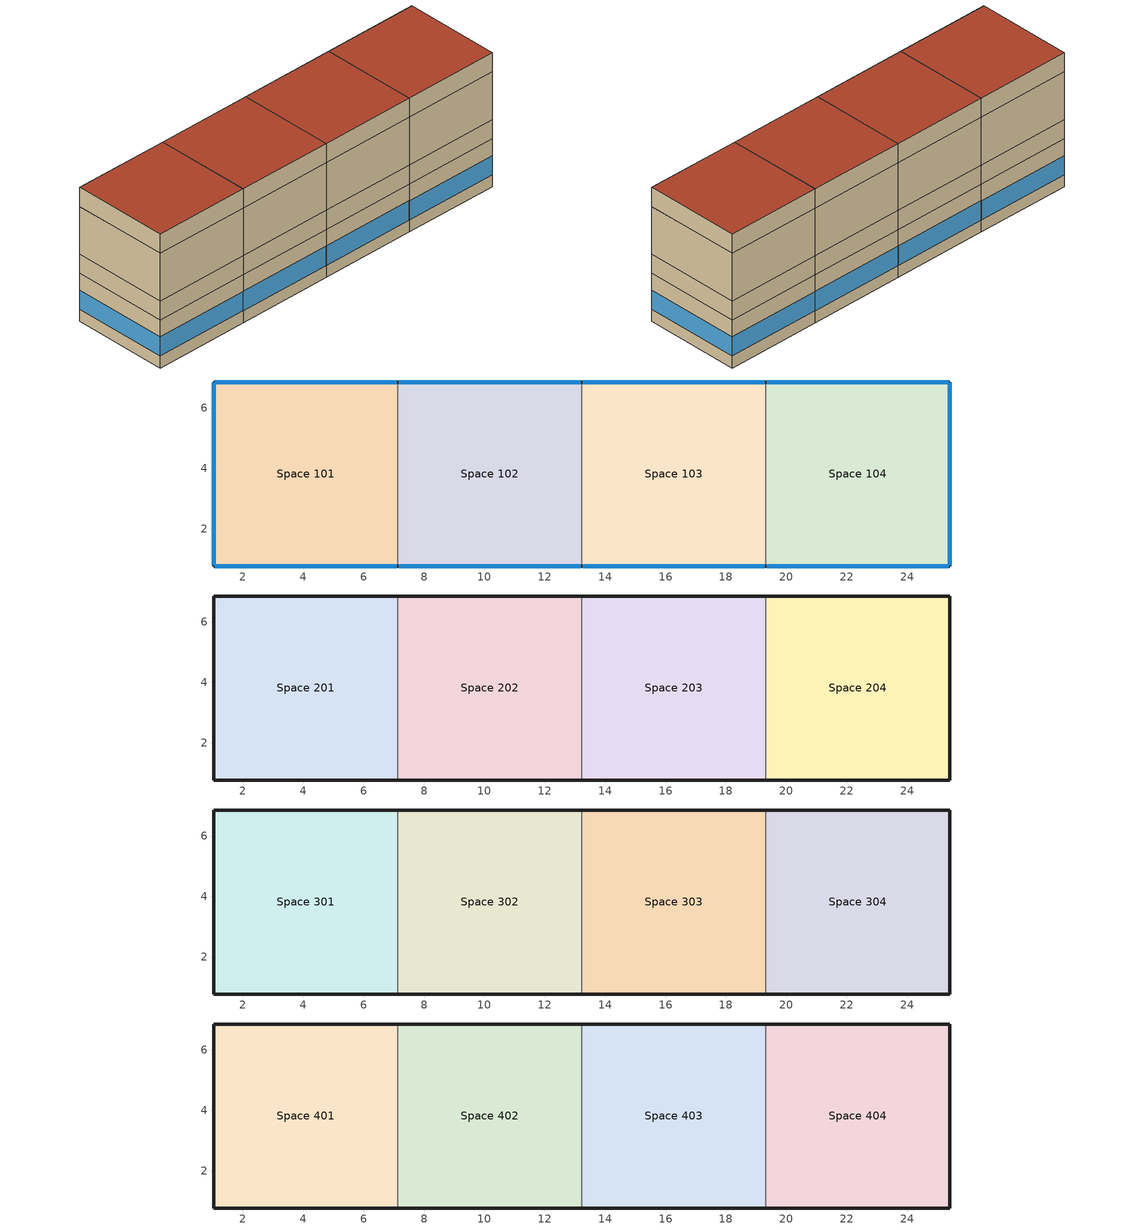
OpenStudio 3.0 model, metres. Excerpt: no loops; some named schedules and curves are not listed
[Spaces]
Space 101
 floor ground: 7.13,6.86 7.13,0.77 1.03,0.77 1.03,6.86 z0
 wall outside: 7.13,6.86 1.03,6.86 1.03,0.77 7.13,0.77 z0:3.05
 wall to Space 102: 7.13,0.77 7.13,6.86 z0:3.05
 window: 7.1,6.86 1.06,6.86 / 1.06,0.77 7.1,0.77 / 1.03,6.84 1.03,0.79 z0.76:1.99
Space 102
 floor ground: 13.22,6.86 13.22,0.77 7.13,0.77 7.13,6.86 z0
 wall outside: 7.13,0.77 13.22,0.77 / 13.22,6.86 7.13,6.86 z0:3.05
 wall to Space 103: 13.22,0.77 13.22,6.86 z0:3.05
 window: 13.2,6.86 7.15,6.86 / 7.15,0.77 13.2,0.77 z0.76:1.99
Space 103
 floor ground: 19.32,6.86 19.32,0.77 13.22,0.77 13.22,6.86 z0
 wall outside: 13.22,0.77 19.32,0.77 / 19.32,6.86 13.22,6.86 z0:3.05
 wall to Space 104: 19.32,0.77 19.32,6.86 z0:3.05
 window: 13.25,0.77 19.29,0.77 / 19.29,6.86 13.25,6.86 z0.76:1.99
Space 104
 floor ground: 25.41,6.86 25.41,0.77 19.32,0.77 19.32,6.86 z0
 wall outside: 19.32,0.77 25.41,0.77 25.41,6.86 19.32,6.86 z0:3.05
 window: 19.34,0.77 25.39,0.77 / 25.41,0.79 25.41,6.84 / 25.39,6.86 19.34,6.86 z0.76:1.99
Space 201
 floor to Space 101: 7.13,6.86 7.13,0.77 1.03,0.77 1.03,6.86 z3.05
 wall outside: 7.13,6.86 1.03,6.86 1.03,0.77 7.13,0.77 z3.05:4.27
 wall to Space 202: 7.13,0.77 7.13,6.86 z3.05:4.27
Space 202
 floor to Space 102: 13.22,6.86 13.22,0.77 7.13,0.77 7.13,6.86 z3.05
 wall outside: 7.13,0.77 13.22,0.77 / 13.22,6.86 7.13,6.86 z3.05:4.27
 wall to Space 203: 13.22,0.77 13.22,6.86 z3.05:4.27
Space 203
 floor to Space 103: 19.32,6.86 19.32,0.77 13.22,0.77 13.22,6.86 z3.05
 wall outside: 13.22,0.77 19.32,0.77 / 19.32,6.86 13.22,6.86 z3.05:4.27
 wall to Space 204: 19.32,0.77 19.32,6.86 z3.05:4.27
Space 204
 floor to Space 104: 25.41,6.86 25.41,0.77 19.32,0.77 19.32,6.86 z3.05
 wall outside: 19.32,0.77 25.41,0.77 25.41,6.86 19.32,6.86 z3.05:4.27
Space 301
 floor to Space 201: 7.13,6.86 7.13,0.77 1.03,0.77 1.03,6.86 z4.27
 wall outside: 7.13,6.86 1.03,6.86 1.03,0.77 7.13,0.77 z4.27:7.32
 wall to Space 302: 7.13,0.77 7.13,6.86 z4.27:7.32
Space 302
 floor to Space 202: 13.22,6.86 13.22,0.77 7.13,0.77 7.13,6.86 z4.27
 wall outside: 7.13,0.77 13.22,0.77 / 13.22,6.86 7.13,6.86 z4.27:7.32
 wall to Space 303: 13.22,0.77 13.22,6.86 z4.27:7.32
Space 303
 floor to Space 203: 19.32,6.86 19.32,0.77 13.22,0.77 13.22,6.86 z4.27
 wall outside: 13.22,0.77 19.32,0.77 / 19.32,6.86 13.22,6.86 z4.27:7.32
 wall to Space 304: 19.32,0.77 19.32,6.86 z4.27:7.32
Space 304
 floor to Space 204: 25.41,6.86 25.41,0.77 19.32,0.77 19.32,6.86 z4.27
 wall outside: 19.32,0.77 25.41,0.77 25.41,6.86 19.32,6.86 z4.27:7.32
Space 401
 floor to Space 301: 7.13,6.86 7.13,0.77 1.03,0.77 1.03,6.86 z7.32
 wall outside: 7.13,6.86 1.03,6.86 1.03,0.77 7.13,0.77 z7.32:8.53
 wall to Space 402: 7.13,0.77 7.13,6.86 z7.32:8.53
 roof outside: 7.13,0.77 7.13,6.86 1.03,6.86 1.03,0.77 z8.53
Space 402
 floor to Space 302: 13.22,6.86 13.22,0.77 7.13,0.77 7.13,6.86 z7.32
 wall outside: 7.13,0.77 13.22,0.77 / 13.22,6.86 7.13,6.86 z7.32:8.53
 wall to Space 403: 13.22,0.77 13.22,6.86 z7.32:8.53
 roof outside: 13.22,0.77 13.22,6.86 7.13,6.86 7.13,0.77 z8.53
Space 403
 floor to Space 303: 19.32,6.86 19.32,0.77 13.22,0.77 13.22,6.86 z7.32
 wall outside: 13.22,0.77 19.32,0.77 / 19.32,6.86 13.22,6.86 z7.32:8.53
 wall to Space 404: 19.32,0.77 19.32,6.86 z7.32:8.53
 roof outside: 19.32,0.77 19.32,6.86 13.22,6.86 13.22,0.77 z8.53
Space 404
 floor to Space 304: 25.41,6.86 25.41,0.77 19.32,0.77 19.32,6.86 z7.32
 wall outside: 19.32,0.77 25.41,0.77 25.41,6.86 19.32,6.86 z7.32:8.53
 roof outside: 25.41,0.77 25.41,6.86 19.32,6.86 19.32,0.77 z8.53
[Building]
Secondary School: North Axis {deg}=-0; Space Type=ASHRAE 189.1-2009 ClimateZone 4-8 SecondarySchool Classroom; Default Construction Set=ASHRAE 189.1-2009 ClimateZone 4-5 (s scho) ConstSet
[ClimateZones]
Climate Zone Institution Name 1=ASHRAE; Climate Zone Document Name 1=ANSI/ASHRAE Standard 169; Climate Zone Document Year 1=2006; Climate Zone Institution Name 2=CEC; Climate Zone Document Name 2=California Climate Zone Descriptions; Climate Zone Document Year 2=1995
[Site]
Site 1: Latitude {deg}=41.98; Longitude {deg}=-87.92; Time Zone {hr}=-6; Elevation {m}=201
[SizingPeriod:DesignDay] Barometric Pressure {Pa}=98934; Sky Clearness=0; Rain Indicator=0; Snow Indicator=0; Day of Month=21; Daylight Saving Time Indicator=0; Dry-Bulb Temperature Range Modifier Type=DefaultMultipliers
Name | Maximum Dry-Bulb Temperature {C} | Daily Dry-Bulb Temperature Range {deltaC} | Humidity Indicating Conditions at Maximum Dry-Bulb | Wind Speed {m/s} | Wind Direction {deg} | Month | Day Type | Humidity Indicating Type | Solar Model Indicator | ASHRAE Taub | ASHRAE Taud
Chicago Ohare Intl Ap Ann Htg Wind 99.6% Condns WS=>MCDB | -3.5 | 0 | -3.5 | 12.4 | 270 | 1 | WinterDesignDay | Wetbulb | ASHRAEClearSky
Chicago Ohare Intl Ap Ann Clg .4% Condns Enth=>MDB | 31.4 | 10.5 | 79200 | 5.2 | 230 | 7 | SummerDesignDay | Enthalpy | ASHRAETau | 0.455 | 2.05
Chicago Ohare Intl Ap Ann Clg .4% Condns DB=>MWB | 33.3 | 10.5 | 23.7 | 5.2 | 230 | 7 | SummerDesignDay | Wetbulb | ASHRAETau | 0.455 | 2.05
Chicago Ohare Intl Ap Ann Clg .4% Condns DP=>MDB | 28.9 | 10.5 | 23.8 | 5.2 | 230 | 7 | SummerDesignDay | Dewpoint | ASHRAETau | 0.455 | 2.05
[Construction]
000 ExtSlabCarpet 4in ClimateZone 1-8: MAT-CC05 4 HW CONCRETE, CP02 CARPET PAD
000 Exterior Door: 000 F08 Metal surface, 000 I01 25mm insulation board
000 Exterior Window: 000 Clear 3mm, 000 Air 13mm, 000 Clear 3mm
000 Interior Ceiling: 000 M11 100mm lightweight concrete, 000 F05 Ceiling air space resistance, 000 F16 Acoustic tile
000 Interior Door; 000 Interior Partition: 000 G05 25mm wood
000 Interior Floor: 000 F16 Acoustic tile, 000 F05 Ceiling air space resistance, 000 M11 100mm lightweight concrete
000 Interior Wall: 000 G01a 19mm gypsum board, 000 F04 Wall air space resistance, 000 G01a 19mm gypsum board
000 Interior Window: 000 Clear 3mm
ASHRAE 189.1-2009 ExtRoof IEAD ClimateZone 2-5: Roof Membrane, Roof Insulation [21], Metal Decking
ASHRAE 189.1-2009 ExtWall SteelFrame ClimateZone 4-8: MAT-SHEATH, Wall Insulation [39], 1/2IN Gypsum
ASHRAE 189.1-2009 ExtWindow ClimateZone 4-5: Theoretical Glass [207]
[DefaultConstructionSet]
ASHRAE 189.1-2009 ClimateZone 4-5 (s scho) ConstSet: Default Exterior Surface Constructions=ASHRAE 189.1-2009 ClimateZone 4-5 (s scho) Exterior DefSurfCons; Default Interior Surface Constructions=000 Interior DefSurfCons; Default Ground Contact Surface Constructions=000 Ground DefSurfCons; Default Exterior SubSurface Constructions=ASHRAE 189.1-2009 ClimateZone 4-5 (s scho) Exterior DefSubCons; Default Interior SubSurface Constructions=000 Interior DefSubCons; Interior Partition Construction=000 Interior Partition
[DefaultSubSurfaceConstructions] Glass Door Construction=000 Exterior Window; Skylight Construction=000 Exterior Window; Tubular Daylight Dome Construction=000 Interior Window; Tubular Daylight Diffuser Construction=000 Interior Window
Name | Fixed Window Construction | Operable Window Construction | Door Construction
000 Interior DefSubCons | 000 Interior Window | 000 Interior Window | 000 Interior Door
ASHRAE 189.1-2009 ClimateZone 4-5 (s scho) Exterior DefSubCons | ASHRAE 189.1-2009 ExtWindow ClimateZone 4-5 | ASHRAE 189.1-2009 ExtWindow ClimateZone 4-5 | 000 Exterior Door
[DefaultSurfaceConstructions]
Name | Floor Construction | Wall Construction | Roof Ceiling Construction
000 Ground DefSurfCons | 000 ExtSlabCarpet 4in ClimateZone 1-8 | 000 ExtSlabCarpet 4in ClimateZone 1-8 | 000 ExtSlabCarpet 4in ClimateZone 1-8
000 Interior DefSurfCons | 000 Interior Floor | 000 Interior Wall | 000 Interior Ceiling
ASHRAE 189.1-2009 ClimateZone 4-5 (s scho) Exterior DefSurfCons | 000 ExtSlabCarpet 4in ClimateZone 1-8 | ASHRAE 189.1-2009 ExtWall SteelFrame ClimateZone 4-8 | ASHRAE 189.1-2009 ExtRoof IEAD ClimateZone 2-5
[Material]
Name | Roughness | Thickness {m} | Conductivity {W/m-K} | Density {kg/m3} | Specific Heat {J/kg-K} | Thermal Absorptance | Solar Absorptance | Visible Absorptance
000 F08 Metal surface | Smooth | 0.0008 | 45.28 | 7824 | 500
000 F16 Acoustic tile | MediumSmooth | 0.0191 | 0.06 | 368 | 590
000 G01a 19mm gypsum board | MediumSmooth | 0.019 | 0.16 | 800 | 1090
000 G05 25mm wood | MediumSmooth | 0.0254 | 0.15 | 608 | 1630
000 I01 25mm insulation board | MediumRough | 0.0254 | 0.03 | 43 | 1210
000 M11 100mm lightweight concrete | MediumRough | 0.1016 | 0.53 | 1280 | 840
1/2IN Gypsum | Smooth | 0.0127 | 0.16 | 784.9 | 830 | 0.9 | 0.92 | 0.92
MAT-CC05 4 HW CONCRETE | Rough | 0.1016 | 1.311 | 2240 | 836.8 | 0.9 | 0.7 | 0.7
Metal Decking | MediumSmooth | 0.0015 | 45.006 | 7680 | 418.4 | 0.9 | 0.7 | 0.3
Roof Insulation [21] | MediumRough | 0.2105 | 0.049 | 265 | 836.8 | 0.9 | 0.7 | 0.7
Roof Membrane | VeryRough | 0.0095 | 0.16 | 1121.29 | 1460 | 0.9 | 0.7 | 0.7
Wall Insulation [39] | MediumRough | 0.1184 | 0.045 | 265 | 836.8 | 0.9 | 0.7 | 0.7
[Material:AirGap]
Name | Thermal Resistance
000 F04 Wall air space resistance | 0.15
000 F05 Ceiling air space resistance | 0.18
[Material:NoMass] Thermal Absorptance=0.9; Solar Absorptance=0.7
Name | Roughness | Thermal Resistance | Visible Absorptance
CP02 CARPET PAD | VeryRough | 0.2165 | 0.8
MAT-SHEATH | Rough | 0.3626 | 0.7
[WindowMaterial:Gas]
000 Air 13mm: Gas Type=Air; Thickness=0.0127
[WindowMaterial:Glazing] Optical Data Type=SpectralAverage; Thickness=0.003; Infrared Transmittance at Normal Incidence=0
Name | Solar Transmittance at Normal Incidence | Front Side Solar Reflectance at Normal Incidence | Back Side Solar Reflectance at Normal Incidence | Visible Transmittance at Normal Incidence | Front Side Visible Reflectance at Normal Incidence | Back Side Visible Reflectance at Normal Incidence | Front Side Infrared Hemispherical Emissivity | Back Side Infrared Hemispherical Emissivity | Conductivity | Dirt Correction Factor for Solar and Visible Transmittance | Solar Diffusing
000 Clear 3mm | 0.837 | 0.075 | 0.075 | 0.898 | 0.081 | 0.081 | 0.84 | 0.84 | 0.9
Theoretical Glass [207] | 0.3311 | 0.6189 | 0.6189 | 0.44 | 0.51 | 0.51 | 0.9 | 0.9 | 0.0133 | 1 | No
[DefaultScheduleSet] People Activity Level Schedule=SecondarySchool Activity; Lighting Schedule=SecondarySchool Bldg Light; Electric Equipment Schedule=SecondarySchool Bldg Equip; Infiltration Schedule=SecondarySchool Infil
Name | Number of People Schedule
SecondarySchool Cafeteria Schedules; SecondarySchool Classroom Schedules | SecondarySchool Bldg Occ
SecondarySchool Gym Schedules
SecondarySchool Office Schedules | SecondarySchool Office Occ
[DesignSpecification:OutdoorAir] Outdoor Air Method=Sum; Outdoor Air Flow per Floor Area=0; Outdoor Air Flow Rate=0; Outdoor Air Flow Air Changes per Hour=0
Name | Outdoor Air Flow per Person
SecondarySchool Cafeteria Outdoor Air; SecondarySchool Gym Outdoor Air; SecondarySchool Office Outdoor Air | 0.0107645
SecondarySchool Classroom Outdoor Air | 0.0086106
[ElectricEquipment]
Name | Electric Equipment Definition | Space or SpaceType
ASHRAE 189.1-2009 ClimateZone 4-8 SecondarySchool Classroom ElecInst | ASHRAE 189.1-2009 ClimateZone 4-8 SecondarySchool Classroom ElecDef | ASHRAE 189.1-2009 ClimateZone 4-8 SecondarySchool Classroom
ASHRAE 90.1-2004 SecondarySchool Cafeteria ElecInst | ASHRAE 90.1-2004 SecondarySchool Cafeteria ElecDef | ASHRAE 90.1-2004 SecondarySchool Cafeteria
ASHRAE 90.1-2004 SecondarySchool Gym ElecInst | ASHRAE 90.1-2004 SecondarySchool Gym ElecDef | ASHRAE 90.1-2004 SecondarySchool Gym
ASHRAE 90.1-2004 SecondarySchool Office ElecInst | ASHRAE 90.1-2004 SecondarySchool Office ElecDef | ASHRAE 90.1-2004 SecondarySchool Office
[ElectricEquipment:Definition] Design Level Calculation Method=Watts/Area; Design Level=0
Name | Watts per Space Floor Area
ASHRAE 189.1-2009 ClimateZone 4-8 SecondarySchool Classroom ElecDef | 7.31946
ASHRAE 90.1-2004 SecondarySchool Cafeteria ElecDef | 19.2674
ASHRAE 90.1-2004 SecondarySchool Gym ElecDef | 4.9514
ASHRAE 90.1-2004 SecondarySchool Office ElecDef | 10.7639
[Lights]
Name | Lights Definition | Space or SpaceType
ASHRAE 189.1-2009 ClimateZone 4-8 SecondarySchool Classroom LightsInst | ASHRAE 189.1-2009 ClimateZone 4-8 SecondarySchool Classroom LightsDef | ASHRAE 189.1-2009 ClimateZone 4-8 SecondarySchool Classroom
ASHRAE 90.1-2004 SecondarySchool Cafeteria LightsInst | ASHRAE 90.1-2004 SecondarySchool Cafeteria LightsDef | ASHRAE 90.1-2004 SecondarySchool Cafeteria
ASHRAE 90.1-2004 SecondarySchool Gym LightsInst | ASHRAE 90.1-2004 SecondarySchool Gym LightsDef | ASHRAE 90.1-2004 SecondarySchool Gym
ASHRAE 90.1-2004 SecondarySchool Office LightsInst | ASHRAE 90.1-2004 SecondarySchool Office LightsDef | ASHRAE 90.1-2004 SecondarySchool Office
[Lights:Definition] Design Level Calculation Method=Watts/Area; Lighting Level=0
Name | Watts per Space Floor Area
ASHRAE 189.1-2009 ClimateZone 4-8 SecondarySchool Classroom LightsDef | 13.5625
ASHRAE 90.1-2004 SecondarySchool Cafeteria LightsDef; ASHRAE 90.1-2004 SecondarySchool Gym LightsDef | 15.0695
ASHRAE 90.1-2004 SecondarySchool Office LightsDef | 11.8403
[People]
Name | People Definition | Space or SpaceType
ASHRAE 189.1-2009 ClimateZone 4-8 SecondarySchool Classroom PeopInst | SecondarySchool Classroom PeopDef | ASHRAE 189.1-2009 ClimateZone 4-8 SecondarySchool Classroom
ASHRAE 90.1-2004 SecondarySchool Cafeteria PeopInst | SecondarySchool Cafeteria PeopDef | ASHRAE 90.1-2004 SecondarySchool Cafeteria
ASHRAE 90.1-2004 SecondarySchool Gym PeopInst | SecondarySchool Gym PeopDef | ASHRAE 90.1-2004 SecondarySchool Gym
ASHRAE 90.1-2004 SecondarySchool Office PeopInst | SecondarySchool Office PeopDef | ASHRAE 90.1-2004 SecondarySchool Office
[People:Definition] Number of People Calculation Method=People/Area; Number of People=0; Fraction Radiant=0.3
Name | People per Space Floor Area
SecondarySchool Cafeteria PeopDef | 0.71946
SecondarySchool Classroom PeopDef | 0.249938
SecondarySchool Gym PeopDef | 1.0004
SecondarySchool Office PeopDef | 0.0500522
[SpaceInfiltration:DesignFlowRate] Design Flow Rate Calculation Method=AirChanges/Hour; Design Flow Rate=0
Name | Space or SpaceType | Air Changes per Hour
ASHRAE 189.1-2009 ClimateZone 4-8 SecondarySchool Classroom Infil | ASHRAE 189.1-2009 ClimateZone 4-8 SecondarySchool Classroom | 0.135
ASHRAE 90.1-2004 SecondarySchool Cafeteria Infil | ASHRAE 90.1-2004 SecondarySchool Cafeteria | 0.18
ASHRAE 90.1-2004 SecondarySchool Gym Infil | ASHRAE 90.1-2004 SecondarySchool Gym | 0.18
ASHRAE 90.1-2004 SecondarySchool Office Infil | ASHRAE 90.1-2004 SecondarySchool Office | 0.18
[SpaceType] Standards Building Type=SecondarySchool
Name | Default Schedule Set | Design Specification Outdoor Air Object | Standards Space Type
ASHRAE 189.1-2009 ClimateZone 4-8 SecondarySchool Classroom | SecondarySchool Classroom Schedules | SecondarySchool Classroom Outdoor Air | Classroom
ASHRAE 90.1-2004 SecondarySchool Cafeteria | SecondarySchool Cafeteria Schedules | SecondarySchool Cafeteria Outdoor Air | Cafeteria
ASHRAE 90.1-2004 SecondarySchool Gym | SecondarySchool Gym Schedules | SecondarySchool Gym Outdoor Air | Gym
ASHRAE 90.1-2004 SecondarySchool Office | SecondarySchool Office Schedules | SecondarySchool Office Outdoor Air | Office
Plenum |  |  | CeilingReturnAirPlenum
[ThermostatSetpoint:DualSetpoint] Heating Setpoint Temperature Schedule=SecondarySchool HtgSetp; Cooling Setpoint Temperature Schedule=SecondarySchool ClgSetp
Thermal Zone: Space 103 Thermostat; Thermal Zone: Space 304 Thermostat; Thermal Zone: Space 301 Thermostat; Thermal Zone: Space 101 Thermostat; Thermal Zone: Space 102 Thermostat; Thermal Zone: Space 302 Thermostat; Thermal Zone: Space 303 Thermostat; Thermal Zone: Space 104 Thermostat
[BuildingStory] Nominal Floor to Floor Height {m}=3.048
Name | Nominal Z Coordinate {m}
Building Story 1 | 0
Building Story 2 | 3.048
Building Story 3 | 6.096
Building Story 4 | 9.144
[Space]
Name | Building Story | Thermal Zone | Space Type
Space 101 | Building Story 1 | Thermal Zone: Space 101
Space 102 | Building Story 1 | Thermal Zone: Space 102
Space 103 | Building Story 1 | Thermal Zone: Space 103
Space 104 | Building Story 1 | Thermal Zone: Space 104 | ASHRAE 90.1-2004 SecondarySchool Cafeteria
Space 201; Space 202; Space 203; Space 204 | Building Story 2 | Thermal Zone: Space 201 - Plus | Plenum
Space 301 | Building Story 3 | Thermal Zone: Space 301
Space 302 | Building Story 3 | Thermal Zone: Space 302
Space 303 | Building Story 3 | Thermal Zone: Space 303 | ASHRAE 90.1-2004 SecondarySchool Office
Space 304 | Building Story 3 | Thermal Zone: Space 304 | ASHRAE 90.1-2004 SecondarySchool Gym
Space 401; Space 402 | Building Story 4 | Thermal Zone: Space 401 - Plus | Plenum
Space 403; Space 404 | Building Story 4 | Thermal Zone: Space 403 - Plus | Plenum
[ThermalZone] Use Ideal Air Loads=No
Name | Thermostat
Thermal Zone: Space 403 - Plus; Thermal Zone: Space 401 - Plus; Thermal Zone: Space 201 - Plus
Thermal Zone: Space 103 | Thermal Zone: Space 103 Thermostat
Thermal Zone: Space 304 | Thermal Zone: Space 304 Thermostat
Thermal Zone: Space 301 | Thermal Zone: Space 301 Thermostat
Thermal Zone: Space 101 | Thermal Zone: Space 101 Thermostat
Thermal Zone: Space 102 | Thermal Zone: Space 102 Thermostat
Thermal Zone: Space 302 | Thermal Zone: Space 302 Thermostat
Thermal Zone: Space 303 | Thermal Zone: Space 303 Thermostat
Thermal Zone: Space 104 | Thermal Zone: Space 104 Thermostat
[Sizing:Zone] Zone Cooling Design Supply Air Temperature Input Method=SupplyAirTemperature; Zone Cooling Design Supply Air Temperature {C}=14; Zone Cooling Design Supply Air Temperature Difference {deltaC}=11.11; Zone Heating Design Supply Air Temperature Input Method=SupplyAirTemperature; Zone Heating Design Supply Air Temperature {C}=40; Zone Heating Design Supply Air Temperature Difference {deltaC}=11.11; Zone Cooling Design Supply Air Humidity Ratio {kg-H2O/kg-air}=0.0085; Zone Heating Design Supply Air Humidity Ratio {kg-H2O/kg-air}=0.008; Cooling Design Air Flow Method=DesignDay; Heating Design Air Flow Method=DesignDay; Account for Dedicated Outdoor Air System=No; Dedicated Outdoor Air System Control Strategy=NeutralSupplyAir; Dedicated Outdoor Air Low Setpoint Temperature for Design {C}=Autosize; Dedicated Outdoor Air High Setpoint Temperature for Design {C}=Autosize
Thermal Zone: Space 403 - Plus; Thermal Zone: Space 401 - Plus; Thermal Zone: Space 201 - Plus
[SetpointManager:Scheduled] Control Variable=Temperature
Name | Schedule
Setpoint Manager Scheduled 2 | AEDG HP-Loop-Clg-Temp-Schedule
Setpoint Manager Scheduled 3 | AEDG HP-Loop-Htg-Temp-Schedule
[Coil:Cooling:WaterToAirHeatPump:VariableSpeedEquationFit:SpeedData] Reference Unit Gross Rated Total Cooling Capacity {W}=1524.1; Reference Unit Rated Air Flow Rate {m3/s}=0.135907; Reference Unit Rated Water Flow Rate {m3/s}=0.000381695; Reference Unit Waste Heat Fraction of Input Power At Rated Conditions=0.1
Name | Reference Unit Gross Rated Sensible Heat Ratio | Reference Unit Gross Rated Cooling COP {W/W} | Total Cooling Capacity Function of Temperature Curve | Total Cooling Capacity Function of Air Flow Fraction Curve | Total Cooling Capacity Function of Water Flow Fraction Curve | Energy Input Ratio Function of Temperature Curve | Energy Input Ratio Function of Air Flow Fraction Curve | Energy Input Ratio Function of Water Flow Fraction Curve | Waste Heat Function of Temperature Curve
Coil Cooling Water To Air Heat Pump Variable Speed Equation Fit Speed Data 1 | 0.75 | 5.28 | Curve Biquadratic 1 | Curve Quadratic 2 | Curve Quadratic 3 | Curve Biquadratic 2 | Curve Quadratic 4 | Curve Quadratic 5 | Curve Biquadratic 3
Coil Cooling Water To Air Heat Pump Variable Speed Equation Fit Speed Data 2 | 0.75 | 5.28 | Curve Biquadratic 4 | Curve Quadratic 6 | Curve Quadratic 7 | Curve Biquadratic 5 | Curve Quadratic 8 | Curve Quadratic 9 | Curve Biquadratic 6
Coil Cooling Water To Air Heat Pump Variable Speed Equation Fit Speed Data 3 | 0.75 | 5.28 | Curve Biquadratic 13 | Curve Quadratic 20 | Curve Quadratic 21 | Curve Biquadratic 14 | Curve Quadratic 22 | Curve Quadratic 23 | Curve Biquadratic 15
Coil Cooling Water To Air Heat Pump Variable Speed Equation Fit Speed Data 4 | 0.75 | 5.28 | Curve Biquadratic 16 | Curve Quadratic 24 | Curve Quadratic 25 | Curve Biquadratic 17 | Curve Quadratic 26 | Curve Quadratic 27 | Curve Biquadratic 18
Coil Cooling Water To Air Heat Pump Variable Speed Equation Fit Speed Data 5 | 0.75 | 5.28 | Curve Biquadratic 25 | Curve Quadratic 38 | Curve Quadratic 39 | Curve Biquadratic 26 | Curve Quadratic 40 | Curve Quadratic 41 | Curve Biquadratic 27
Coil Cooling Water To Air Heat Pump Variable Speed Equation Fit Speed Data 6 | 0.75 | 5.28 | Curve Biquadratic 28 | Curve Quadratic 42 | Curve Quadratic 43 | Curve Biquadratic 29 | Curve Quadratic 44 | Curve Quadratic 45 | Curve Biquadratic 30
Coil Cooling Water To Air Heat Pump Variable Speed Equation Fit Speed Data 7 | 0.75 | 5.28 | Curve Biquadratic 37 | Curve Quadratic 56 | Curve Quadratic 57 | Curve Biquadratic 38 | Curve Quadratic 58 | Curve Quadratic 59 | Curve Biquadratic 39
Coil Cooling Water To Air Heat Pump Variable Speed Equation Fit Speed Data 8 | 0.75 | 5.28 | Curve Biquadratic 40 | Curve Quadratic 60 | Curve Quadratic 61 | Curve Biquadratic 41 | Curve Quadratic 62 | Curve Quadratic 63 | Curve Biquadratic 42
Coil Cooling Water To Air Heat Pump Variable Speed Equation Fit Speed Data 9 | 0.75 | 5.28 | Curve Biquadratic 49 | Curve Quadratic 74 | Curve Quadratic 75 | Curve Biquadratic 50 | Curve Quadratic 76 | Curve Quadratic 77 | Curve Biquadratic 51
Coil Cooling Water To Air Heat Pump Variable Speed Equation Fit Speed Data 10 | 0.75 | 5.28 | Curve Biquadratic 52 | Curve Quadratic 78 | Curve Quadratic 79 | Curve Biquadratic 53 | Curve Quadratic 80 | Curve Quadratic 81 | Curve Biquadratic 54
Coil Cooling Water To Air Heat Pump Variable Speed Equation Fit Speed Data 11 | 0.75 | 5.28 | Curve Biquadratic 61 | Curve Quadratic 92 | Curve Quadratic 93 | Curve Biquadratic 62 | Curve Quadratic 94 | Curve Quadratic 95 | Curve Biquadratic 63
Coil Cooling Water To Air Heat Pump Variable Speed Equation Fit Speed Data 12 | 0.75 | 5.28 | Curve Biquadratic 64 | Curve Quadratic 96 | Curve Quadratic 97 | Curve Biquadratic 65 | Curve Quadratic 98 | Curve Quadratic 99 | Curve Biquadratic 66
DOAS Cooling SpeedData1 | 0.709932 | 12.302 | Table Multi Variable Lookup 9 | Curve Quadratic 119 | Table Multi Variable Lookup 11 | Table Multi Variable Lookup 10 | Curve Quadratic 121 | Table Multi Variable Lookup 12 | Curve Biquadratic 81
DOAS Cooling SpeedData2 | 0.71806 | 4.78732 | Table Multi Variable Lookup 13 | Curve Quadratic 123 | Table Multi Variable Lookup 15 | Table Multi Variable Lookup 14 | Curve Quadratic 125 | Table Multi Variable Lookup 16 | Curve Biquadratic 84
DOAS Cooling SpeedData1 1 | 0.709932 | 12.302 | Table Multi Variable Lookup 25 | Curve Quadratic 137 | Table Multi Variable Lookup 27 | Table Multi Variable Lookup 26 | Curve Quadratic 139 | Table Multi Variable Lookup 28 | Curve Biquadratic 93
DOAS Cooling SpeedData2 1 | 0.71806 | 4.78732 | Table Multi Variable Lookup 29 | Curve Quadratic 141 | Table Multi Variable Lookup 31 | Table Multi Variable Lookup 30 | Curve Quadratic 143 | Table Multi Variable Lookup 32 | Curve Biquadratic 96
DOAS Cooling SpeedData1 2 | 0.709932 | 12.302 | Table Multi Variable Lookup 41 | Curve Quadratic 155 | Table Multi Variable Lookup 43 | Table Multi Variable Lookup 42 | Curve Quadratic 157 | Table Multi Variable Lookup 44 | Curve Biquadratic 105
DOAS Cooling SpeedData2 2 | 0.71806 | 4.78732 | Table Multi Variable Lookup 45 | Curve Quadratic 159 | Table Multi Variable Lookup 47 | Table Multi Variable Lookup 46 | Curve Quadratic 161 | Table Multi Variable Lookup 48 | Curve Biquadratic 108
DOAS Cooling SpeedData1 3 | 0.709932 | 12.302 | Table Multi Variable Lookup 57 | Curve Quadratic 173 | Table Multi Variable Lookup 59 | Table Multi Variable Lookup 58 | Curve Quadratic 175 | Table Multi Variable Lookup 60 | Curve Biquadratic 117
DOAS Cooling SpeedData2 3 | 0.71806 | 4.78732 | Table Multi Variable Lookup 61 | Curve Quadratic 177 | Table Multi Variable Lookup 63 | Table Multi Variable Lookup 62 | Curve Quadratic 179 | Table Multi Variable Lookup 64 | Curve Biquadratic 120
[Coil:Heating:WaterToAirHeatPump:VariableSpeedEquationFit:SpeedData] Reference Unit Gross Rated Heating Capacity {W}=1838.7; Reference Unit Rated Air Flow {m3/s}=0.166109; Reference Unit Rated Water Flow Rate {m3/s}=0.000381695
Name | Reference Unit Gross Rated Heating COP {W/W} | Heating Capacity Function of Temperature Curve | Total Heating Capacity Function of Air Flow Fraction Curve | Heating Capacity Function of Water Flow Fraction Curve | Energy Input Ratio Function of Temperature Curve | Energy Input Ratio Function of Air Flow Fraction Curve | Energy Input Ratio Function of Water Flow Fraction Curve | Reference Unit Waste Heat Fraction of Input Power At Rated Conditions | Waste Heat Function of Temperature Curve
Coil Heating Water To Air Heat Pump Variable Speed Equation Fit Speed Data 1 | 3.7 | Curve Biquadratic 7 | Curve Quadratic 11 | Curve Quadratic 12 | Curve Biquadratic 8 | Curve Quadratic 13 | Curve Quadratic 14 | 0.1 | Curve Biquadratic 9
Coil Heating Water To Air Heat Pump Variable Speed Equation Fit Speed Data 2 | 3.7 | Curve Biquadratic 10 | Curve Quadratic 15 | Curve Quadratic 16 | Curve Biquadratic 11 | Curve Quadratic 17 | Curve Quadratic 18 | 0.1 | Curve Biquadratic 12
Coil Heating Water To Air Heat Pump Variable Speed Equation Fit Speed Data 3 | 3.7 | Curve Biquadratic 19 | Curve Quadratic 29 | Curve Quadratic 30 | Curve Biquadratic 20 | Curve Quadratic 31 | Curve Quadratic 32 | 0.1 | Curve Biquadratic 21
Coil Heating Water To Air Heat Pump Variable Speed Equation Fit Speed Data 4 | 3.7 | Curve Biquadratic 22 | Curve Quadratic 33 | Curve Quadratic 34 | Curve Biquadratic 23 | Curve Quadratic 35 | Curve Quadratic 36 | 0.1 | Curve Biquadratic 24
Coil Heating Water To Air Heat Pump Variable Speed Equation Fit Speed Data 5 | 3.7 | Curve Biquadratic 31 | Curve Quadratic 47 | Curve Quadratic 48 | Curve Biquadratic 32 | Curve Quadratic 49 | Curve Quadratic 50 | 0.1 | Curve Biquadratic 33
Coil Heating Water To Air Heat Pump Variable Speed Equation Fit Speed Data 6 | 3.7 | Curve Biquadratic 34 | Curve Quadratic 51 | Curve Quadratic 52 | Curve Biquadratic 35 | Curve Quadratic 53 | Curve Quadratic 54 | 0.1 | Curve Biquadratic 36
Coil Heating Water To Air Heat Pump Variable Speed Equation Fit Speed Data 7 | 3.7 | Curve Biquadratic 43 | Curve Quadratic 65 | Curve Quadratic 66 | Curve Biquadratic 44 | Curve Quadratic 67 | Curve Quadratic 68 | 0.1 | Curve Biquadratic 45
Coil Heating Water To Air Heat Pump Variable Speed Equation Fit Speed Data 8 | 3.7 | Curve Biquadratic 46 | Curve Quadratic 69 | Curve Quadratic 70 | Curve Biquadratic 47 | Curve Quadratic 71 | Curve Quadratic 72 | 0.1 | Curve Biquadratic 48
Coil Heating Water To Air Heat Pump Variable Speed Equation Fit Speed Data 9 | 3.7 | Curve Biquadratic 55 | Curve Quadratic 83 | Curve Quadratic 84 | Curve Biquadratic 56 | Curve Quadratic 85 | Curve Quadratic 86 | 0.1 | Curve Biquadratic 57
Coil Heating Water To Air Heat Pump Variable Speed Equation Fit Speed Data 10 | 3.7 | Curve Biquadratic 58 | Curve Quadratic 87 | Curve Quadratic 88 | Curve Biquadratic 59 | Curve Quadratic 89 | Curve Quadratic 90 | 0.1 | Curve Biquadratic 60
Coil Heating Water To Air Heat Pump Variable Speed Equation Fit Speed Data 11 | 3.7 | Curve Biquadratic 67 | Curve Quadratic 101 | Curve Quadratic 102 | Curve Biquadratic 68 | Curve Quadratic 103 | Curve Quadratic 104 | 0.1 | Curve Biquadratic 69
Coil Heating Water To Air Heat Pump Variable Speed Equation Fit Speed Data 12 | 3.7 | Curve Biquadratic 70 | Curve Quadratic 105 | Curve Quadratic 106 | Curve Biquadratic 71 | Curve Quadratic 107 | Curve Quadratic 108 | 0.1 | Curve Biquadratic 72
DOAS Heating SpeedData1 | 5.79 | Table Multi Variable Lookup 1 | Curve Quadratic 110 | Table Multi Variable Lookup 3 | Table Multi Variable Lookup 2 | Curve Quadratic 112 | Table Multi Variable Lookup 4 | 0 | Curve Biquadratic 75
DOAS Heating SpeedData2 | 5.19 | Table Multi Variable Lookup 5 | Curve Quadratic 114 | Table Multi Variable Lookup 7 | Table Multi Variable Lookup 6 | Curve Quadratic 116 | Table Multi Variable Lookup 8 | 0 | Curve Biquadratic 78
DOAS Heating SpeedData1 1 | 5.79 | Table Multi Variable Lookup 17 | Curve Quadratic 128 | Table Multi Variable Lookup 19 | Table Multi Variable Lookup 18 | Curve Quadratic 130 | Table Multi Variable Lookup 20 | 0 | Curve Biquadratic 87
DOAS Heating SpeedData2 1 | 5.19 | Table Multi Variable Lookup 21 | Curve Quadratic 132 | Table Multi Variable Lookup 23 | Table Multi Variable Lookup 22 | Curve Quadratic 134 | Table Multi Variable Lookup 24 | 0 | Curve Biquadratic 90
DOAS Heating SpeedData1 2 | 5.79 | Table Multi Variable Lookup 33 | Curve Quadratic 146 | Table Multi Variable Lookup 35 | Table Multi Variable Lookup 34 | Curve Quadratic 148 | Table Multi Variable Lookup 36 | 0 | Curve Biquadratic 99
DOAS Heating SpeedData2 2 | 5.19 | Table Multi Variable Lookup 37 | Curve Quadratic 150 | Table Multi Variable Lookup 39 | Table Multi Variable Lookup 38 | Curve Quadratic 152 | Table Multi Variable Lookup 40 | 0 | Curve Biquadratic 102
DOAS Heating SpeedData1 3 | 5.79 | Table Multi Variable Lookup 49 | Curve Quadratic 164 | Table Multi Variable Lookup 51 | Table Multi Variable Lookup 50 | Curve Quadratic 166 | Table Multi Variable Lookup 52 | 0 | Curve Biquadratic 111
DOAS Heating SpeedData2 3 | 5.19 | Table Multi Variable Lookup 53 | Curve Quadratic 168 | Table Multi Variable Lookup 55 | Table Multi Variable Lookup 54 | Curve Quadratic 170 | Table Multi Variable Lookup 56 | 0 | Curve Biquadratic 114
[HeatExchanger:AirToAir:SensibleAndLatent] Availability Schedule=Always On Discrete; Nominal Supply Air Flow Rate {m3/s}=autosize; Sensible Effectiveness at 100% Heating Air Flow=0.75; Latent Effectiveness at 100% Heating Air Flow=0.69; Sensible Effectiveness at 75% Heating Air Flow=0.75; Latent Effectiveness at 75% Heating Air Flow=0.69; Sensible Effectiveness at 100% Cooling Air Flow=0.75; Latent Effectiveness at 100% Cooling Air Flow=0.69; Sensible Effectiveness at 75% Cooling Air Flow=0.75; Latent Effectiveness at 75% Cooling Air Flow=0.69; Nominal Electric Power {W}=0; Supply Air Outlet Temperature Control=Yes; Heat Exchanger Type=Plate; Frost Control Type=ExhaustOnly; Threshold Temperature {C}=-12.2; Initial Defrost Time Fraction=0.167; Rate of Defrost Time Fraction Increase {1/K}=0.024; Economizer Lockout=No
Heat Exchanger Air To Air Sensible And Latent 1; Heat Exchanger Air To Air Sensible And Latent 2; Heat Exchanger Air To Air Sensible And Latent 3; Heat Exchanger Air To Air Sensible And Latent 4
[AvailabilityManager:NightCycle] Applicability Schedule=Always On Discrete; Control Type=CycleOnAny; Thermostat Tolerance {deltaC}=1; Cycling Run Time {s}=3600
Availability Manager Night Cycle 1; Availability Manager Night Cycle 2
[AirLoopHVAC:ReturnPlenum]
Name | ThermalZone
Air Loop HVAC Return Plenum 1 | Thermal Zone: Space 201 - Plus
Air Loop HVAC Return Plenum 2 | Thermal Zone: Space 401 - Plus
Air Loop HVAC Return Plenum 3 | Thermal Zone: Space 403 - Plus
[EnergyManagementSystem:Sensor]
Ground_HX_Inlet_Temp: Output Variable or Output Meter Index Key=Node 24; Output Variable or Output Meter=System Node Temperature
[EnergyManagementSystem:Actuator]
Ground_HX_Schedule_Actuator: Actuated Component=Ground HX Schedule; Actuated Component Type=Schedule:Constant; Actuated Component Control Type=Schedule Value
[EnergyManagementSystem:Program]
Ground_HX: SET Tin = Ground_HX_Inlet_Temp; IF Tin < 15.556; SET Tout = Tin + 5.556; ELSE; SET Tout = Tin - 5.556; ENDIF; SET Ground_HX_Schedule_Actuator = Tout
[EnergyManagementSystem:ProgramCallingManager]
Ground HX: InsideHVACSystemIterationLoop; Ground_HX
[Schedule:Ruleset]
Name | Default Day Schedule | Summer Design Day Schedule | Winter Design Day Schedule
SecondarySchool Bldg Occ | SecondarySchool Bldg Occ Default Schedule | SecondarySchool Bldg Occ Summer Design Day | SecondarySchool Bldg Occ Winter Design Day
SecondarySchool ClgSetp | SecondarySchool ClgSetp Default Schedule | SecondarySchool ClgSetp Summer Design Day | SecondarySchool ClgSetp Winter Design Day
SecondarySchool HtgSetp | SecondarySchool HtgSetp Default Schedule | SecondarySchool HtgSetp Summer Design Day | SecondarySchool HtgSetp Winter Design Day
SecondarySchool Infil | SecondarySchool Infil Default Schedule | SecondarySchool Infil Summer Design Day | SecondarySchool Infil Winter Design Day
SecondarySchool Bldg Equip | SecondarySchool Bldg Equip Default Schedule | SecondarySchool Bldg Equip Summer Design Day | SecondarySchool Bldg Equip Winter Design Day
SecondarySchool Office Occ | SecondarySchool Office Occ Default Schedule | SecondarySchool Office Occ Summer Design Day | SecondarySchool Office Occ Winter Design Day
SecondarySchool Activity | SecondarySchool Activity Default Schedule | SecondarySchool Activity Summer Design Day | SecondarySchool Activity Winter Design Day
SecondarySchool Bldg Light | SecondarySchool Bldg Light Default Schedule | SecondarySchool Bldg Light Summer Design Day | SecondarySchool Bldg Light Winter Design Day
AEDG HP-Loop-Clg-Temp-Schedule | AEDG HP-Loop-Clg-Temp-Schedule All Days
AEDG HP-Loop-Htg-Temp-Schedule | AEDG HP-Loop-Htg-Temp-Schedule All Days
[Schedule:Day]
SecondarySchool Bldg Occ Default Schedule; SecondarySchool Bldg Occ Rule 2 Day Schedule; SecondarySchool Bldg Occ Summer Design Day: 8, 0, 0, 16, 0, 0.7, 21, 0, 0.15, 24, 0, 0
SecondarySchool Bldg Occ Rule 5 Day Schedule; SecondarySchool Bldg Occ Rule 3 Day Schedule; SecondarySchool Bldg Occ Rule 1 Day Schedule; SecondarySchool Bldg Occ Winter Design Day; SecondarySchool Office Occ Rule 5 Day Schedule; SecondarySchool Office Occ Rule 3 Day Schedule; SecondarySchool Office Occ Rule 1 Day Schedule; SecondarySchool Office Occ Winter Design Day: 24, 0, 0
SecondarySchool Bldg Occ Rule 4 Day Schedule: 8, 0, 0, 21, 0, 0.15, 24, 0, 0
SecondarySchool ClgSetp Default Schedule; SecondarySchool ClgSetp Rule 1 Day Schedule: 6, 0, 27, 21, 0, 24, 24, 0, 27
SecondarySchool ClgSetp Rule 2 Day Schedule: 7, 0, 27, 18, 0, 24, 24, 0, 27
SecondarySchool ClgSetp Summer Design Day: 24, 0, 24
SecondarySchool ClgSetp Winter Design Day: 24, 0, 27
SecondarySchool HtgSetp Default Schedule; SecondarySchool HtgSetp Rule 1 Day Schedule: 6, 0, 16, 21, 0, 21, 24, 0, 16
SecondarySchool HtgSetp Rule 2 Day Schedule: 7, 0, 16, 18, 0, 21, 24, 0, 16
SecondarySchool HtgSetp Winter Design Day: 24, 0, 21
SecondarySchool HtgSetp Summer Design Day: 24, 0, 16
SecondarySchool Infil Default Schedule; SecondarySchool Infil Winter Design Day; SecondarySchool Infil Summer Design Day: 7, 0, 1, 21, 0, 0.5, 24, 0, 1
SecondarySchool Bldg Equip Default Schedule; SecondarySchool Bldg Equip Rule 2 Day Schedule; SecondarySchool Bldg Equip Summer Design Day: 8, 0, 0.35, 17, 0, 0.95, 24, 0, 0.35
SecondarySchool Bldg Equip Rule 5 Day Schedule; SecondarySchool Bldg Equip Rule 1 Day Schedule; SecondarySchool Bldg Equip Winter Design Day: 24, 0, 0.35
SecondarySchool Bldg Equip Rule 4 Day Schedule: 8, 0, 0.25, 17, 0, 0.5, 24, 0, 0.25
SecondarySchool Bldg Equip Rule 3 Day Schedule: 24, 0, 0.25
SecondarySchool Office Occ Default Schedule; SecondarySchool Office Occ Rule 2 Day Schedule; SecondarySchool Office Occ Summer Design Day: 8, 0, 0, 17, 0, 0.95, 21, 0, 0.15, 24, 0, 0
SecondarySchool Office Occ Rule 4 Day Schedule: 8, 0, 0, 17, 0, 0.5, 24, 0, 0
SecondarySchool Activity Default Schedule; SecondarySchool Activity Winter Design Day; SecondarySchool Activity Summer Design Day: 24, 0, 120
SecondarySchool Bldg Light Default Schedule; SecondarySchool Bldg Light Rule 2 Day Schedule; SecondarySchool Bldg Light Summer Design Day: 7, 0, 0.1773, 21, 0, 0.9, 24, 0, 0.1773
SecondarySchool Bldg Light Rule 5 Day Schedule; SecondarySchool Bldg Light Rule 3 Day Schedule; SecondarySchool Bldg Light Rule 1 Day Schedule; SecondarySchool Bldg Light Winter Design Day: 24, 0, 0.1773
SecondarySchool Bldg Light Rule 4 Day Schedule: 8, 0, 0.1773, 20, 0, 0.5, 24, 0, 0.1773
[Schedule:Rule] Date Specification Type=DateRange; Start Day=1
Name | Schedule Ruleset | Rule Order | Day Schedule | Apply Sunday | Apply Monday | Apply Tuesday | Apply Wednesday | Apply Thursday | Apply Friday | Apply Saturday | Start Month | End Month | End Day
SecondarySchool Bldg Occ Rule 5 | SecondarySchool Bldg Occ | 4 | SecondarySchool Bldg Occ Rule 5 Day Schedule | Yes | No | No | No | No | No | Yes | 1 | 6 | 30
SecondarySchool Bldg Occ Rule 4 | SecondarySchool Bldg Occ | 3 | SecondarySchool Bldg Occ Rule 4 Day Schedule | No | Yes | Yes | Yes | Yes | Yes | No | 7 | 9 | 1
SecondarySchool Bldg Occ Rule 3 | SecondarySchool Bldg Occ | 2 | SecondarySchool Bldg Occ Rule 3 Day Schedule | Yes | No | No | No | No | No | Yes | 7 | 9 | 1
SecondarySchool Bldg Occ Rule 2 | SecondarySchool Bldg Occ | 1 | SecondarySchool Bldg Occ Rule 2 Day Schedule | No | Yes | Yes | Yes | Yes | Yes | No | 9 | 12 | 31
SecondarySchool Bldg Occ Rule 1 | SecondarySchool Bldg Occ | 0 | SecondarySchool Bldg Occ Rule 1 Day Schedule | Yes | No | No | No | No | No | Yes | 9 | 12 | 31
SecondarySchool ClgSetp Rule 2 | SecondarySchool ClgSetp | 1 | SecondarySchool ClgSetp Rule 2 Day Schedule | Yes | Yes | Yes | Yes | Yes | Yes | Yes | 7 | 9 | 1
SecondarySchool ClgSetp Rule 1 | SecondarySchool ClgSetp | 0 | SecondarySchool ClgSetp Rule 1 Day Schedule | Yes | Yes | Yes | Yes | Yes | Yes | Yes | 9 | 12 | 31
SecondarySchool HtgSetp Rule 2 | SecondarySchool HtgSetp | 1 | SecondarySchool HtgSetp Rule 2 Day Schedule | Yes | Yes | Yes | Yes | Yes | Yes | Yes | 7 | 9 | 1
SecondarySchool HtgSetp Rule 1 | SecondarySchool HtgSetp | 0 | SecondarySchool HtgSetp Rule 1 Day Schedule | Yes | Yes | Yes | Yes | Yes | Yes | Yes | 9 | 12 | 31
SecondarySchool Bldg Equip Rule 5 | SecondarySchool Bldg Equip | 4 | SecondarySchool Bldg Equip Rule 5 Day Schedule | Yes | No | No | No | No | No | Yes | 1 | 6 | 30
SecondarySchool Bldg Equip Rule 4 | SecondarySchool Bldg Equip | 3 | SecondarySchool Bldg Equip Rule 4 Day Schedule | No | Yes | Yes | Yes | Yes | Yes | No | 7 | 9 | 1
SecondarySchool Bldg Equip Rule 3 | SecondarySchool Bldg Equip | 2 | SecondarySchool Bldg Equip Rule 3 Day Schedule | Yes | No | No | No | No | No | Yes | 7 | 9 | 1
SecondarySchool Bldg Equip Rule 2 | SecondarySchool Bldg Equip | 1 | SecondarySchool Bldg Equip Rule 2 Day Schedule | No | Yes | Yes | Yes | Yes | Yes | No | 9 | 12 | 31
SecondarySchool Bldg Equip Rule 1 | SecondarySchool Bldg Equip | 0 | SecondarySchool Bldg Equip Rule 1 Day Schedule | Yes | No | No | No | No | No | Yes | 9 | 12 | 31
SecondarySchool Office Occ Rule 5 | SecondarySchool Office Occ | 4 | SecondarySchool Office Occ Rule 5 Day Schedule | Yes | No | No | No | No | No | Yes | 1 | 6 | 30
SecondarySchool Office Occ Rule 4 | SecondarySchool Office Occ | 3 | SecondarySchool Office Occ Rule 4 Day Schedule | No | Yes | Yes | Yes | Yes | Yes | No | 7 | 9 | 1
SecondarySchool Office Occ Rule 3 | SecondarySchool Office Occ | 2 | SecondarySchool Office Occ Rule 3 Day Schedule | Yes | No | No | No | No | No | Yes | 7 | 9 | 1
SecondarySchool Office Occ Rule 2 | SecondarySchool Office Occ | 1 | SecondarySchool Office Occ Rule 2 Day Schedule | No | Yes | Yes | Yes | Yes | Yes | No | 9 | 12 | 31
SecondarySchool Office Occ Rule 1 | SecondarySchool Office Occ | 0 | SecondarySchool Office Occ Rule 1 Day Schedule | Yes | No | No | No | No | No | Yes | 9 | 12 | 31
SecondarySchool Bldg Light Rule 5 | SecondarySchool Bldg Light | 4 | SecondarySchool Bldg Light Rule 5 Day Schedule | Yes | No | No | No | No | No | Yes | 1 | 6 | 30
SecondarySchool Bldg Light Rule 4 | SecondarySchool Bldg Light | 3 | SecondarySchool Bldg Light Rule 4 Day Schedule | No | Yes | Yes | Yes | Yes | Yes | No | 7 | 9 | 1
SecondarySchool Bldg Light Rule 3 | SecondarySchool Bldg Light | 2 | SecondarySchool Bldg Light Rule 3 Day Schedule | Yes | No | No | No | No | No | Yes | 7 | 9 | 1
SecondarySchool Bldg Light Rule 2 | SecondarySchool Bldg Light | 1 | SecondarySchool Bldg Light Rule 2 Day Schedule | No | Yes | Yes | Yes | Yes | Yes | No | 9 | 12 | 31
SecondarySchool Bldg Light Rule 1 | SecondarySchool Bldg Light | 0 | SecondarySchool Bldg Light Rule 1 Day Schedule | Yes | No | No | No | No | No | Yes | 9 | 12 | 31
[Curve:Quadratic] Coefficient1 Constant=1; Coefficient2 x=0; Coefficient3 x**2=0; Minimum Value of x=0; Maximum Value of x=1
Curve Quadratic 2; Curve Quadratic 3; Curve Quadratic 4; Curve Quadratic 5; Curve Quadratic 6; Curve Quadratic 7; Curve Quadratic 8; Curve Quadratic 9; Curve Quadratic 11; Curve Quadratic 12; Curve Quadratic 13; Curve Quadratic 14; Curve Quadratic 15; Curve Quadratic 16; Curve Quadratic 17; Curve Quadratic 18; Curve Quadratic 20; Curve Quadratic 21; Curve Quadratic 22; Curve Quadratic 23; Curve Quadratic 24; Curve Quadratic 25; Curve Quadratic 26; Curve Quadratic 27; Curve Quadratic 29; Curve Quadratic 30; Curve Quadratic 31; Curve Quadratic 32; Curve Quadratic 33; Curve Quadratic 34; Curve Quadratic 35; Curve Quadratic 36; Curve Quadratic 38; Curve Quadratic 39; Curve Quadratic 40; Curve Quadratic 41; Curve Quadratic 42; Curve Quadratic 43; Curve Quadratic 44; Curve Quadratic 45; Curve Quadratic 47; Curve Quadratic 48; Curve Quadratic 49; Curve Quadratic 50; Curve Quadratic 51; Curve Quadratic 52; Curve Quadratic 53; Curve Quadratic 54; Curve Quadratic 56; Curve Quadratic 57; Curve Quadratic 58; Curve Quadratic 59; Curve Quadratic 60; Curve Quadratic 61; Curve Quadratic 62; Curve Quadratic 63; Curve Quadratic 65; Curve Quadratic 66; Curve Quadratic 67; Curve Quadratic 68; Curve Quadratic 69; Curve Quadratic 70; Curve Quadratic 71; Curve Quadratic 72; Curve Quadratic 74; Curve Quadratic 75; Curve Quadratic 76; Curve Quadratic 77; Curve Quadratic 78; Curve Quadratic 79; Curve Quadratic 80; Curve Quadratic 81; Curve Quadratic 83; Curve Quadratic 84; Curve Quadratic 85; Curve Quadratic 86; Curve Quadratic 87; Curve Quadratic 88; Curve Quadratic 89; Curve Quadratic 90; Curve Quadratic 92; Curve Quadratic 93; Curve Quadratic 94; Curve Quadratic 95; Curve Quadratic 96; Curve Quadratic 97; Curve Quadratic 98; Curve Quadratic 99; Curve Quadratic 101; Curve Quadratic 102; Curve Quadratic 103; Curve Quadratic 104; Curve Quadratic 105; Curve Quadratic 106; Curve Quadratic 107; Curve Quadratic 108; Curve Quadratic 110; Curve Quadratic 112; Curve Quadratic 114; Curve Quadratic 119; Curve Quadratic 121; Curve Quadratic 123; Curve Quadratic 125; Curve Quadratic 137; Curve Quadratic 139; Curve Quadratic 141; Curve Quadratic 143; Curve Quadratic 155; Curve Quadratic 157; Curve Quadratic 159; Curve Quadratic 161; Curve Quadratic 173; Curve Quadratic 175; Curve Quadratic 177; Curve Quadratic 179
[Curve:Biquadratic]
Name | Coefficient1 Constant | Coefficient2 x | Coefficient3 x**2 | Coefficient4 y | Coefficient5 y**2 | Coefficient6 x*y | Minimum Value of x | Maximum Value of x | Minimum Value of y | Maximum Value of y
Curve Biquadratic 1; Curve Biquadratic 4; Curve Biquadratic 13; Curve Biquadratic 16; Curve Biquadratic 25; Curve Biquadratic 28; Curve Biquadratic 37; Curve Biquadratic 40; Curve Biquadratic 49; Curve Biquadratic 52; Curve Biquadratic 61; Curve Biquadratic 64 | 1.43085 | -0.0453653 | 0.00199378 | -0.00805944 | 3.93414e-05 | -0.000181187 | 10 | 25.6 | 7.2 | 48.9
Curve Biquadratic 2; Curve Biquadratic 5; Curve Biquadratic 14; Curve Biquadratic 17; Curve Biquadratic 26; Curve Biquadratic 29; Curve Biquadratic 38; Curve Biquadratic 41; Curve Biquadratic 50; Curve Biquadratic 53; Curve Biquadratic 62; Curve Biquadratic 65 | 0.138848 | 0.0457985 | -0.00138661 | 0.0141485 | 0.000386055 | -0.000438194 | 10 | 25.6 | 7.2 | 48.9
Curve Biquadratic 3; Curve Biquadratic 6; Curve Biquadratic 15; Curve Biquadratic 18; Curve Biquadratic 27; Curve Biquadratic 30; Curve Biquadratic 39; Curve Biquadratic 42; Curve Biquadratic 51; Curve Biquadratic 54; Curve Biquadratic 63; Curve Biquadratic 66 | 1 | 0 | 0 | 0 | 0 | 0 | 10 | 25.6 | 7.2 | 48.9
Curve Biquadratic 7; Curve Biquadratic 10; Curve Biquadratic 19; Curve Biquadratic 22; Curve Biquadratic 31; Curve Biquadratic 34; Curve Biquadratic 43; Curve Biquadratic 46; Curve Biquadratic 55; Curve Biquadratic 58; Curve Biquadratic 67; Curve Biquadratic 70 | 0.617474 | -0.00245669 | -1.8655e-05 | 0.0254921 | -0.000100773 | -0.000109447 | 7 | 27 | 10 | 30
Curve Biquadratic 8; Curve Biquadratic 11; Curve Biquadratic 20; Curve Biquadratic 23; Curve Biquadratic 32; Curve Biquadratic 35; Curve Biquadratic 44; Curve Biquadratic 47; Curve Biquadratic 56; Curve Biquadratic 59; Curve Biquadratic 68; Curve Biquadratic 71 | 0.993257 | 0.0201512 | 7.72375e-05 | -0.0317207 | 0.000740649 | -0.000303875 | 7 | 27 | 10 | 30
Curve Biquadratic 9; Curve Biquadratic 12; Curve Biquadratic 21; Curve Biquadratic 24; Curve Biquadratic 33; Curve Biquadratic 36; Curve Biquadratic 45; Curve Biquadratic 48; Curve Biquadratic 57; Curve Biquadratic 60; Curve Biquadratic 69; Curve Biquadratic 72 | 1 | 0 | 0 | 0 | 0 | 0 | 7 | 27 | 10 | 30
Curve Biquadratic 75; Curve Biquadratic 81; Curve Biquadratic 84; Curve Biquadratic 93; Curve Biquadratic 96; Curve Biquadratic 105; Curve Biquadratic 108; Curve Biquadratic 117; Curve Biquadratic 120 | 1 | 0 | 0 | 0 | 0 | 0 | 0 | 1 | 0 | 1
[Table:MultiVariableLookup]
Table Multi Variable Lookup 1: LagrangeInterpolationLinearExtrapolation, BiQuadratic, 8.41114, 15.5556, 26.6667, -1.11111, 32.2222, 3.722, 10.7264, Temperature, Temperature, Power, 2, 15.5556, -1.11111, 3.98577, 21.1111, -1.11111, 3.86854, 26.6667, -1.11111, 3.722, 15.5556, 4.44444, 5.27528, 21.1111, 4.44444, 5.07013, 26.6667, 4.44444, 4.89429, 15.5556, 10, 6.47687, 21.1111, 10, 6.24241, 26.6667, 10, 6.03726, 15.5556, 15.5556, 7.61985, 21.1111, 15.5556, 7.35608, 26.6667, 15.5556, 7.09232, 15.5556, 21.1111, 8.70421, 21.1111, 21.1111, 8.41114, 26.6667, 21.1111, 8.11807, 15.5556, 26.6667, 9.75927, 21.1111, 26.6667, 9.40758, 26.6667, 26.6667, 9.0852, 15.5556, 32.2222, 10.7264, 21.1111, 32.2222, 10.3454, 26.6667, 32.2222, 9.99372
Table Multi Variable Lookup 2: LagrangeInterpolationLinearExtrapolation, BiQuadratic, 0.172712, 15.5556, 26.6667, -1.11111, 32.2222, 0.140252, 0.274725, Temperature, Temperature, Dimensionless, 2, 15.5556, -1.11111, 0.232558, 21.1111, -1.11111, 0.25, 26.6667, -1.11111, 0.274725, 15.5556, 4.44444, 0.208333, 21.1111, 4.44444, 0.224215, 26.6667, 4.44444, 0.246305, 15.5556, 10, 0.189036, 21.1111, 10, 0.203666, 26.6667, 10, 0.223714, 15.5556, 15.5556, 0.173611, 21.1111, 15.5556, 0.186567, 26.6667, 15.5556, 0.205339, 15.5556, 21.1111, 0.160514, 21.1111, 21.1111, 0.172712, 26.6667, 21.1111, 0.189753, 15.5556, 26.6667, 0.149701, 21.1111, 26.6667, 0.161031, 26.6667, 26.6667, 0.176991, 15.5556, 32.2222, 0.140252, 21.1111, 32.2222, 0.151057, 26.6667, 32.2222, 0.165837
Table Multi Variable Lookup 3: LagrangeInterpolationLinearExtrapolation, Quadratic, 8.41114, 1, 1.19048, 8.41114, 8.82144, Dimensionless, Power, 1, 1, 8.41114, 1.19048, 8.82144
Table Multi Variable Lookup 4: LagrangeInterpolationLinearExtrapolation, Quadratic, 0.172712, 1, 1.19048, 0.170648, 0.172712, Dimensionless, Dimensionless, 1, 1, 0.172712, 1.19048, 0.170648
Table Multi Variable Lookup 5: LagrangeInterpolationLinearExtrapolation, BiQuadratic, 11.1367, 15.5556, 26.6667, -1.11111, 32.2222, 5.24597, 14.4777, Temperature, Temperature, Power, 2, 15.5556, -1.11111, 5.65627, 21.1111, -1.11111, 5.45112, 26.6667, -1.11111, 5.24597, 15.5556, 4.44444, 7.12163, 21.1111, 4.44444, 6.88717, 26.6667, 4.44444, 6.62341, 15.5556, 10, 8.58698, 21.1111, 10, 8.29391, 26.6667, 10, 8.00084, 15.5556, 15.5556, 10.0816, 21.1111, 15.5556, 9.72996, 26.6667, 15.5556, 9.37828, 15.5556, 21.1111, 11.547, 21.1111, 21.1111, 11.1367, 26.6667, 21.1111, 10.7557, 15.5556, 26.6667, 13.0124, 21.1111, 26.6667, 12.5728, 26.6667, 26.6667, 12.1038, 15.5556, 32.2222, 14.4777, 21.1111, 32.2222, 13.9795, 26.6667, 32.2222, 13.4813
Table Multi Variable Lookup 9; Table Multi Variable Lookup 25; Table Multi Variable Lookup 41; Table Multi Variable Lookup 57: LagrangeInterpolationLinearExtrapolation, BiQuadratic, 5.75885, 17.2222, 21.6667, 10, 43.3333, 4.68914, 6.79925, Temperature, Temperature, Power, 2, 17.2222, 10, 5.71489, 19.4444, 10, 6.27172, 21.6667, 10, 6.79925, 17.2222, 15.5556, 5.62697, 19.4444, 15.5556, 6.15449, 21.6667, 15.5556, 6.71133, 17.2222, 21.1111, 5.50974, 19.4444, 21.1111, 6.03726, 21.6667, 21.1111, 6.56479, 17.2222, 26.6667, 5.3632, 19.4444, 26.6667, 5.861422, 21.6667, 26.6667, 6.38895, 17.2222, 32.2222, 5.15805, 19.4444, 32.2222, 5.65627, 21.6667, 32.2222, 6.15449, 17.2222, 37.7778, 4.9529, 19.4444, 37.7778, 5.42182, 21.6667, 37.7778, 5.89073, 17.2222, 43.3333, 4.68914, 19.4444, 43.3333, 5.12874, 21.6667, 43.3333, 5.59766
Table Multi Variable Lookup 10; Table Multi Variable Lookup 26; Table Multi Variable Lookup 42; Table Multi Variable Lookup 58: LagrangeInterpolationLinearExtrapolation, BiQuadratic, 0.0817465, 17.2222, 21.6667, 10, 43.3333, 0.0480793, 0.136802, Temperature, Temperature, Dimensionless, 2, 17.2222, 10, 0.0564595, 19.4444, 10, 0.0519257, 21.6667, 10, 0.0480793, 17.2222, 15.5556, 0.0633549, 19.4444, 15.5556, 0.0582674, 21.6667, 15.5556, 0.0539513, 17.2222, 21.1111, 0.071767, 19.4444, 21.1111, 0.066004, 21.6667, 21.1111, 0.0611148, 17.2222, 26.6667, 0.0822266, 19.4444, 26.6667, 0.0756237, 21.6667, 26.6667, 0.0700219, 17.2222, 32.2222, 0.0955414, 19.4444, 32.2222, 0.0878693, 21.6667, 32.2222, 0.0813605, 17.2222, 37.7778, 0.113001, 19.4444, 37.7778, 0.103927, 21.6667, 37.7778, 0.096229, 17.2222, 43.3333, 0.136802, 19.4444, 43.3333, 0.125816, 21.6667, 43.3333, 0.116497
Table Multi Variable Lookup 11; Table Multi Variable Lookup 27; Table Multi Variable Lookup 43; Table Multi Variable Lookup 59: LagrangeInterpolationLinearExtrapolation, Quadratic, 5.75885, 1, 1.19048, 5.75885, 5.84677, Dimensionless, Power, 1, 1, 5.75885, 1.19048, 5.84677
Table Multi Variable Lookup 12; Table Multi Variable Lookup 28; Table Multi Variable Lookup 44; Table Multi Variable Lookup 60: LagrangeInterpolationLinearExtrapolation, Quadratic, 0.0817465, 1, 1.19048, 0.0784767, 0.0817465, Dimensionless, Dimensionless, 1, 1, 0.0817465, 1.19048, 0.0784767
Table Multi Variable Lookup 13; Table Multi Variable Lookup 29; Table Multi Variable Lookup 45; Table Multi Variable Lookup 61: LagrangeInterpolationLinearExtrapolation, BiQuadratic, 8.63094, 17.2222, 21.6667, 10, 43.3333, 6.09588, 11.3419, Temperature, Temperature, Power, 2, 17.2222, 10, 9.4955, 19.4444, 10, 10.4333, 21.6667, 10, 11.3419, 17.2222, 15.5556, 9.14382, 19.4444, 15.5556, 10.023, 21.6667, 15.5556, 10.9022, 17.2222, 21.1111, 8.70421, 19.4444, 21.1111, 9.55412, 21.6667, 21.1111, 10.3747, 17.2222, 26.6667, 8.17668, 19.4444, 26.6667, 8.96798, 21.6667, 26.6667, 9.75927, 17.2222, 32.2222, 7.56123, 19.4444, 32.2222, 8.29391, 21.6667, 32.2222, 9.02659, 17.2222, 37.7778, 6.88717, 19.4444, 37.7778, 7.53193, 21.6667, 37.7778, 8.20599, 17.2222, 43.3333, 6.09588, 19.4444, 43.3333, 6.68202, 21.6667, 43.3333, 7.26816
Table Multi Variable Lookup 14; Table Multi Variable Lookup 30; Table Multi Variable Lookup 46; Table Multi Variable Lookup 62: LagrangeInterpolationLinearExtrapolation, BiQuadratic, 0.21065, 17.2222, 21.6667, 10, 43.3333, 0.102374, 0.340873, Temperature, Temperature, Dimensionless, 2, 17.2222, 10, 0.120188, 19.4444, 10, 0.110568, 21.6667, 10, 0.102374, 17.2222, 15.5556, 0.143548, 19.4444, 15.5556, 0.131998, 21.6667, 15.5556, 0.122255, 17.2222, 21.1111, 0.172505, 19.4444, 21.1111, 0.158704, 21.6667, 21.1111, 0.146948, 17.2222, 26.6667, 0.208057, 19.4444, 26.6667, 0.191371, 21.6667, 26.6667, 0.177162, 17.2222, 32.2222, 0.249974, 19.4444, 32.2222, 0.229929, 21.6667, 32.2222, 0.21286, 17.2222, 37.7778, 0.296193, 19.4444, 37.7778, 0.272318, 21.6667, 37.7778, 0.252191, 17.2222, 43.3333, 0.340873, 19.4444, 43.3333, 0.313328, 21.6667, 43.3333, 0.290148
Table Multi Variable Lookup 15; Table Multi Variable Lookup 31; Table Multi Variable Lookup 47; Table Multi Variable Lookup 63: LagrangeInterpolationLinearExtrapolation, Quadratic, 8.63094, 1, 1.19048, 8.63094, 8.74817, Dimensionless, Power, 1, 1, 8.63094, 1.19048, 8.74817
Table Multi Variable Lookup 16; Table Multi Variable Lookup 32; Table Multi Variable Lookup 48; Table Multi Variable Lookup 64: LagrangeInterpolationLinearExtrapolation, Quadratic, 0.21065, 1, 1.19048, 0.202177, 0.21065, Dimensionless, Dimensionless, 1, 1, 0.21065, 1.19048, 0.202177
